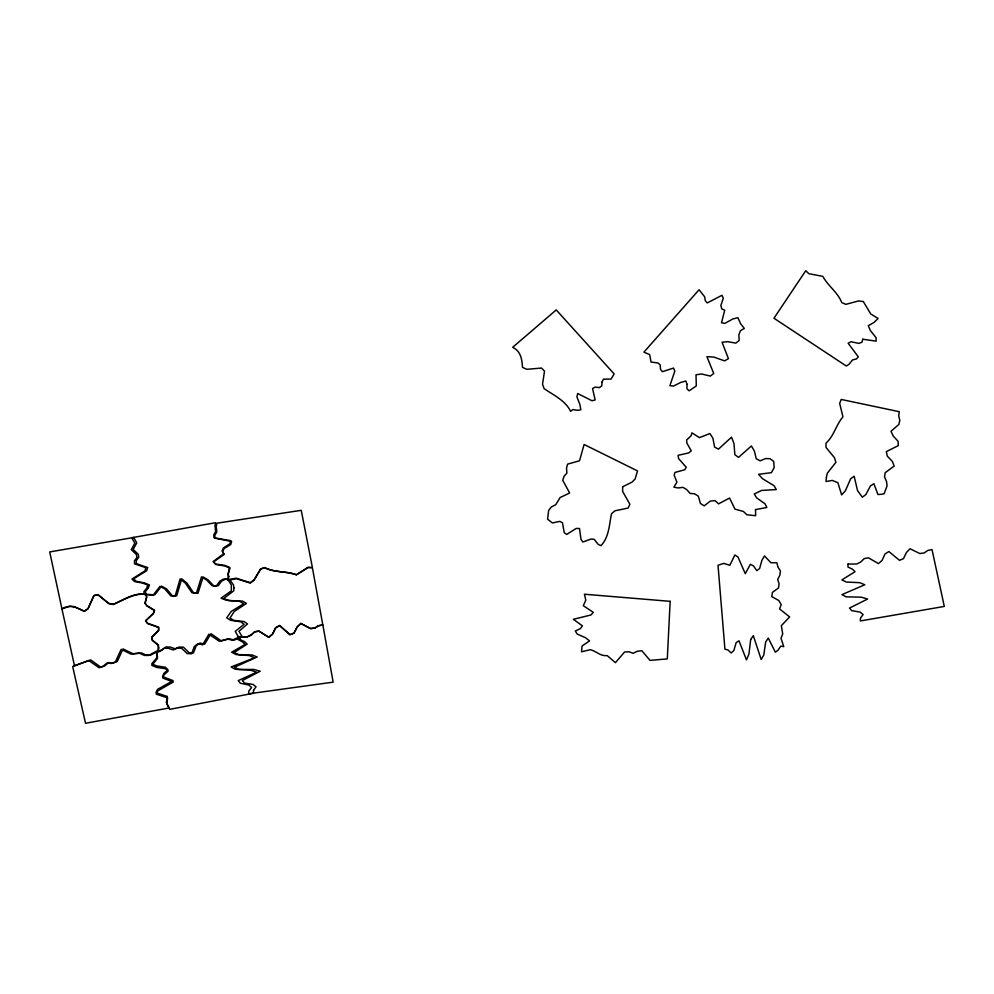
<?xml version="1.0" encoding="UTF-8"?>
<svg xmlns="http://www.w3.org/2000/svg" width="994" height="994" viewBox="0 0 994 994"><rect width="100%" height="100%" fill="white"/><g stroke="black" fill="none" stroke-linecap="round" stroke-linejoin="round"><path stroke-width="1.49" d="M686.991 384.28L686.966 388.791L689.153 390.816L696.285 385.945L696.024 374.775L701.515 373.993L710.375 376.092L713.742 373.495L706.896 356.672L713.729 357.057L724.614 360.872L728.428 358.66L722.066 342.259L727.77 341.663L735.883 343.129L739.163 340.445L738.865 334.717L740.518 330.642L744.32 328.43L740.58 323.671L737.908 317.707L732.851 318.937L724.986 323.348L721.507 322.777L724.725 310.153L721.806 308.972L720.849 305.556L723.284 298.324L721.992 295.28L707.281 302.934L705.28 300.71L704.696 296.871L699.093 289.739L643.926 352.137L649.666 354.622L651.045 362.052L658.14 363.009L660.252 365.109L660.501 369.321L662.389 371.681L673.522 368.078L674.827 371.085L669.906 385.635L673.485 386.07L680.654 382.466L685.897 381.025L686.991 384.28M622.666 486.762L622.617 491.371L629.885 504.256L628.171 508.046L614.988 510.792L611.534 513.724C609.198 524.571 609.098 537.257 600.997 545.619L598.251 544.463L594.151 539.27L590.933 539.071L582.857 542.041L580.943 539.158L579.502 528.522L576.247 528.41L566.667 534.437L564.232 532.622L562.455 522.707L559.771 521.403L552.378 522.943L547.582 519.179L548.638 510.431L551.223 507.064L555.783 504.679L560.107 497.547L569.649 492.999L562.753 480.301L564.045 476.3L566.915 473.082L566.505 468.249L567.586 464.136L579.527 460.769L584.112 444.492L637.527 470.92L635.104 478.996L632.047 482.127L622.666 486.762M848.031 564.07L847.981 567.027L852.454 569.202L855.051 571.699L841.906 579.887L846.354 582.062L859.822 582.683L864.792 584.77L841.943 594.623L846.18 596.847L861.276 597.183L867.588 599.047L849.497 608.079L851.734 610.639L860.17 612.13L863.115 614.578L860.543 617.97L860.332 620.952L944.3 606.427L932.012 549.545L927.849 550.428L924.047 552.987L919.81 553.546L910.057 548.763L906.491 552.378L903.484 558.653L899.495 560.33L888.884 551.558L885.045 553.919L882.088 560.405L878.423 563.61L868.458 557.808L864.271 558.591L860.667 562.045L856.729 564.008L848.031 564.07M755.515 509.587L755.651 515.7L746.829 514.768L743.388 511.425L735.001 509.189L729.571 498.056L718.525 503.859L715.059 500.591L710.325 501.088L704.187 505.847L700.422 503.449L698.297 496.105L694.495 493.832L690.072 493.409L686.767 489.632L682.953 487.358L678.194 487.955L673.895 487.184L676.914 482.177L674.143 475.157L675.013 472.423L684.779 469.764L686.22 467.242L678.529 458.495L678.107 455.327L688.656 452.941L691.265 450.816L686.929 443.237L686.593 440.093L691.19 435.633L691.911 432.862L699.441 437.633L709.915 433.558L712.922 438.267L714.574 447.014L718.426 449.176L731.522 437.174L733.982 443.498L734.839 454.68L738.505 457.377L751.414 445.958L754.322 450.916L756.272 458.781L760.161 460.831L765.467 458.582L769.99 458.681L773.667 461.365L774.189 467.615L771.369 472.684L758.596 474.3L762.497 478.686L774.115 485.768L776.302 489.57L761.466 490.452L754.272 494.006L756.62 497.857L765.02 503.809L766.859 507.487L755.515 509.587M670.167 601.333L667.297 658.885L650.001 660.401L641.875 650.747L637.539 651.207L633.141 653.257L628.904 651.778L624.592 652.002L615.448 662.65L607.185 655.593C600.401 656.5 596.288 651.008 590.262 649.691L581.54 651.778L582.049 646.038L589.554 640.881L585.367 637.651L577.241 634.085L575.327 631.041L580.459 628.568L582.434 625.847L573.364 619.312L590.908 614.988L593.294 612.304L583.292 605.694L585.814 600.127L584.41 594.226L670.167 601.333M238.311 636.632L238.15 639.577L242.548 641.9L245.058 644.485L231.614 652.213L236 654.537L249.444 655.605L254.352 657.866L231.142 666.937L235.305 669.285L250.401 670.13L256.651 672.205L238.225 680.604L240.386 683.238L248.773 685.015L251.631 687.55L248.935 690.855L248.624 693.824L333.152 682.145L322.839 624.94L318.652 625.698L314.75 628.121L310.501 628.543L300.884 623.499L297.206 626.928L293.988 633.079L289.937 634.632L279.625 625.512L275.698 627.748L272.518 634.122L268.74 637.191L258.949 631.202L254.737 631.849L251.01 635.191L247.009 637.017L238.311 636.794L235.255 631.364L244.077 624.257L240.734 621.797L230.608 620.281L226.719 617.895L231.254 611.397L243.692 603.793L239.976 601.382L226.52 600.326L221.028 598.164L231.329 590.858L231.341 584.994L227.899 579.614L236.299 578.185L250.115 582.67L253.955 579.912L260.614 568.903L264.702 567.549C274.704 572.78 286.023 570.966 296.436 574.694L308.016 567.301L312.377 567.412L301.244 510.332L216.928 523.192L216.257 526.236L216.804 532.026L214.803 535.269L214.952 538.189L231.652 541.519L230.707 544.6L224.097 548.551L222.656 551.707L224.222 554.404L213.499 561.921L215.909 564.493L225.042 566.033L229.875 568.245L228.148 574.383L228.061 580.272L236.448 578.732L250.314 583.056L254.104 580.247L260.627 569.164L264.69 567.748C274.766 572.805 285.999 570.916 296.361 574.867L308.041 567.624L312.402 567.785L322.814 624.965L318.614 625.723L314.725 628.158L310.476 628.581L300.909 623.437L297.181 626.99L293.975 633.153L289.925 634.706L279.6 625.611L275.673 627.848L272.505 634.234L268.728 637.303L258.962 631.066L254.75 631.699L251.022 635.042L247.021 636.856L238.311 636.632M253.545 690.271L253.395 693.265L169.775 709.343L166.793 703.988L167.626 697.9L156.257 694.16L157.773 690.905L173.267 681.996L162.805 678.082L163.923 674.914L168.123 671.136L165.439 668.689L156.717 667.409L151.821 665.384L157.524 658.363L156.393 652.648L160.419 651.169L164.097 648.237L168.483 648.336L173.242 649.977L177.18 648.125L181.567 648.212L187.207 653.58L191.631 653.791L194.29 646.535L197.992 643.714L202.627 644.845L208.864 634.209L219.264 641.242L227.477 638.993L232.124 640.186L240.014 636.57L240.026 639.54L244.524 641.639L247.171 644.087L234.186 652.511L238.684 654.611L252.141 654.984L257.148 656.984L234.509 667.26L238.784 669.409L253.88 669.471L260.229 671.211L242.312 680.579L244.599 683.102L253.06 684.444L256.042 686.829L253.545 690.271M602.078 381.957L601.768 385.908L599.432 387.598L595.145 387.126L592.573 388.567L595.157 399.973L591.977 400.744L577.7 393.525L576.918 396.929L579.875 404.483L580.831 409.814L577.427 410.336L572.855 409.553L570.593 411.342C565.437 400.47 553.559 395.227 544.103 388.592L542.525 384.256L544.513 371.172L541.519 368.053L526.82 369.308L522.484 367.345C522.024 359.331 520.806 351.13 512.668 347.328L556.23 309.917L614.155 373.93L611.086 379.087L603.42 379.161L602.078 381.957M233.925 587.914L233.677 590.908L223.638 598.537L229.179 600.538L242.66 601.146L246.437 603.445L234.273 611.459L229.974 618.094L233.925 620.368L244.089 621.561L247.506 623.921L238.945 631.302L242.163 636.645L234.199 640.111L229.564 638.831L221.314 640.919L211.039 633.7L204.602 644.224L199.98 643.006L196.216 645.765L193.42 652.959L189.009 652.673L183.468 647.193L179.069 647.032L175.106 648.809L170.372 647.082L165.986 646.908L162.246 649.765L158.195 651.169L158.22 645.268L152.293 640.384L151.647 637.552L158.593 630.444L158.543 627.5L147.559 623.499L145.584 620.89L153.337 613.658L154.468 610.502L146.938 605.905L145.062 603.283L146.702 597.096L145.894 594.288L154.729 594.847L161.562 586.137L166.495 588.846L172.36 595.791L176.721 595.841L181.753 578.831L187.071 583.242L193.47 592.722L197.955 593.331L203.124 576.942L208.119 579.912L213.785 585.926L218.121 585.851L221.488 581.279L225.389 579.167L229.862 579.763L233.491 585.031L233.925 587.914M826.412 477.368L826.014 481.543L832.251 480.425L837.867 482.686L841.645 494.925L845.434 490.713L850.665 478.748L854.144 476.263L857.536 490.589L862.345 497.224L865.849 494.565L870.483 485.855L873.9 483.718L877.938 494.527L880.982 494.329L884.101 493.807L887.046 485.892L886.549 481.518L884.511 476.822L885.219 472.709L894.14 466.062L892.376 461.427L887.257 456.084L886.337 451.624L898.303 445.61L898.079 441.299L893.184 436.006L890.997 431.272L898.874 424.413L899.806 420.338L898.7 415.84L899.284 411.702L841.197 399.439L839.669 403.39L842.949 416.871C835.929 424.947 834.152 435.894 825.989 443.15L826.014 447.424L834.475 457.737L835.917 462.309L827.269 473.281L826.412 477.368M158.717 647.889L158.369 650.896L150.591 655.158L146.217 655.083L141.384 652.934L132.836 653.704L123.07 648.92L117.155 661.631L113.08 662.948L108.644 662.576L104.979 665.707L100.953 667.247L90.628 659.904L74.488 665.781L61.939 608.937L70.052 606.079L74.538 606.663L84.254 611.322L88.044 608.713L93.858 595.568L98.033 594.71L108.657 603.37L113.229 604.352C123.591 599.817 134.103 592.573 145.832 594.052L146.652 596.86L145.037 603.06L146.926 605.669L154.48 610.241L153.349 613.397L145.633 620.666L147.621 623.275L158.618 627.226L158.692 630.171L151.771 637.303L152.43 640.136L158.381 644.994L158.717 647.889M750.694 639.44L748.942 654.052L746.469 659.879L738.989 640.819L736.181 642.571L733.883 650.511L731.137 652.971L727.931 649.914L724.924 649.219L718.016 565.288L723.756 563.387L729.82 565.3L734.877 554.975L737.995 557.05L745.276 573.675L750.395 564.269L753.489 565.921L756.832 570.68L759.615 568.543L761.889 560.318L764.473 555.957L770.946 562.753L776.848 562.716L777.892 566.878L780.439 570.978L779.855 575.215L777.668 579.527L779.097 583.677L778.526 587.914L772.45 592.387L771.754 596.624L778.787 600.525L781.222 604.638L779.569 608.924L789.634 616.901L781.359 625.686L782.713 634.048L780.986 638.334L783.757 646.647L780.762 646.1L778.14 650.088L775.357 652.201L768.287 638.086L765.666 642.049L763.777 655.021L761.193 659.507L753.328 635.688L750.694 639.44M167.278 696.483L166.383 702.559L169.315 707.939L85.521 723.272L72.661 666.489L88.764 660.525L99.139 667.806L103.152 666.241L106.805 663.097L111.241 663.445L115.304 662.103L121.144 649.355L130.935 654.089L139.483 653.269L144.329 655.406L148.702 655.444L156.456 651.145L157.524 656.872L151.759 663.83L156.642 665.905L165.352 667.26L168.011 669.732L163.774 673.472L162.631 676.628L173.068 680.641L157.487 689.401L155.934 692.644L167.278 696.483M228.782 576.483L228.222 579.539L223.737 578.968L219.848 581.117L216.518 585.714L212.182 585.814L206.479 579.825L201.471 576.88L196.402 593.306L191.917 592.735L185.456 583.279L180.113 578.906L175.192 595.94L170.831 595.928L164.929 589.02L159.972 586.336L153.2 595.095L144.366 594.574L143.844 591.716L146.69 588.249L147.82 585.093L142.651 583.056L134.575 581.552L131.929 579.08L145.025 570.817L145.845 567.711L134.525 563.834L134.463 560.889L136.886 557.497L136.489 554.615L131.307 549.645L134.836 543.097L131.717 537.742L215.574 522.707L214.977 525.776L215.686 531.554L213.76 534.859L213.996 537.766L230.757 540.674L229.9 543.78L223.401 547.905L222.047 551.098L223.687 553.757L213.176 561.548L215.661 564.058L224.818 565.375L229.701 567.45L228.135 573.65L228.782 576.483M862.78 339.215L862.059 342.16L858.754 343.402L851.013 341.712L848.143 343.241L858.331 356.821L856.393 358.971L852.604 359.89L848.951 364.326L846.292 366.003L773.953 318.242L805.736 270.728L808.93 273.735L822.821 276.357C828.027 286.073 837.693 292.124 841.769 302.598L845.819 304.35L858.505 300.958L863.326 301.542L870.707 313.918L878.075 318.478L873.875 322.565L868.259 325.709L870.346 330.505L876.112 337.736L876.112 341.153L862.78 339.215M147.597 567.549L146.764 570.643L133.606 578.806L136.228 581.304L144.304 582.857L149.448 584.932L148.292 588.075L145.435 591.517L145.932 594.387C134.202 592.846 123.654 600.028 113.266 604.514L108.694 603.507L98.108 594.797L93.933 595.63L88.031 608.688L84.254 611.31C77.147 607.607 69.568 604.041 61.939 608.837L49.7 551.931L133.681 537.481L136.774 542.861L133.196 549.371L138.34 554.391L138.725 557.274L136.265 560.641L136.315 563.586L147.597 567.549"/></g></svg>
